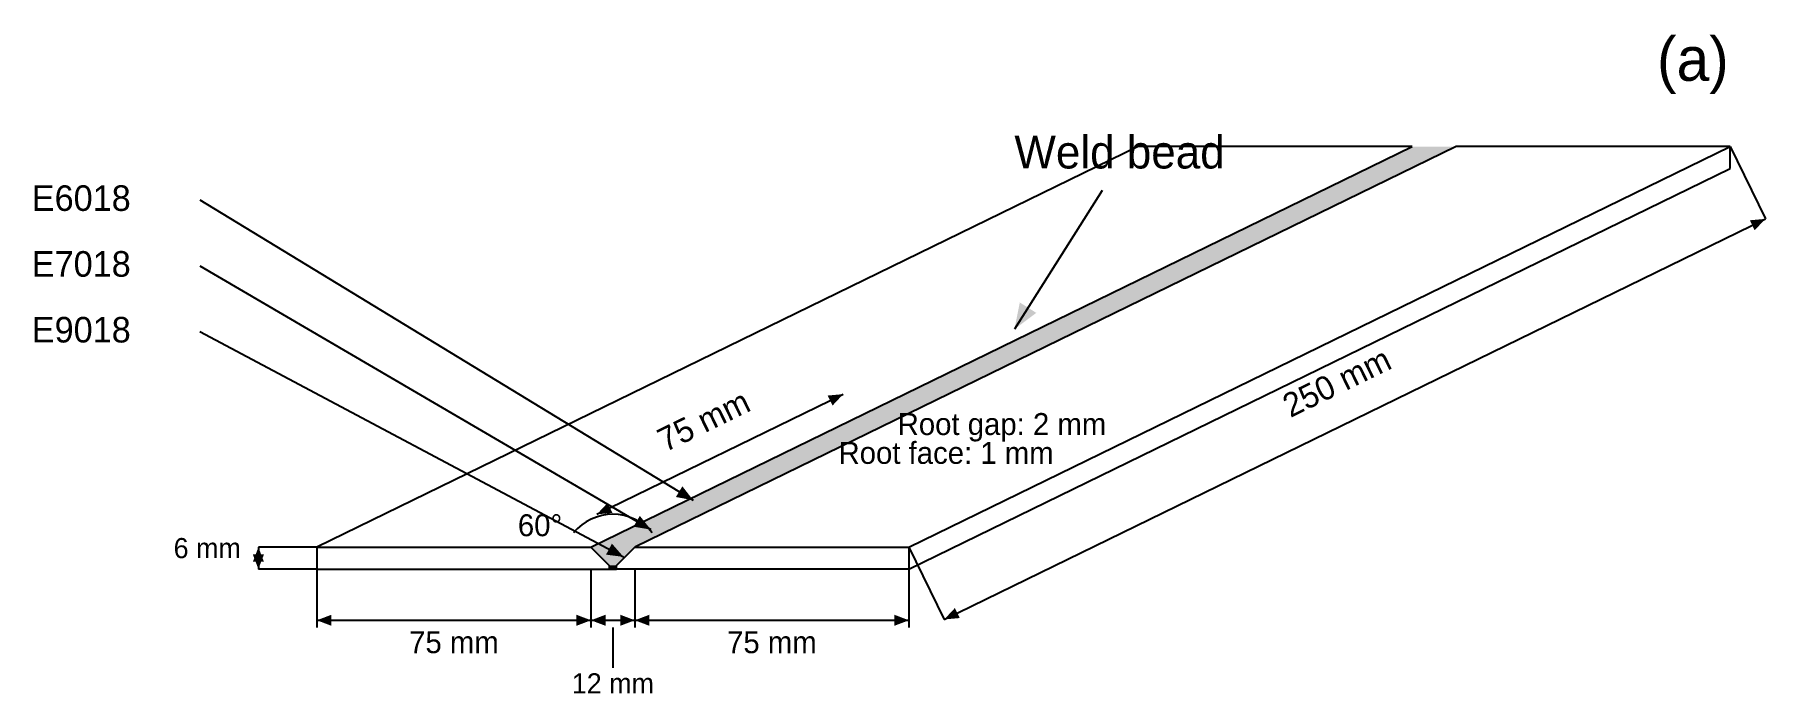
# Model space of a CAD drawing. Header units: millimetres. Extents: x -77 to 396, y -40 to 140.
import ezdxf
from ezdxf.enums import TextEntityAlignment as Align

# ---------------------------------------------------------------- set-up
doc = ezdxf.new("R2010")
doc.units = ezdxf.units.MM
for name, color, linetype in [('BEAD', 8, 'CONTINUOUS'), ('DIM', 7, 'CONTINUOUS'), ('ELEC', 7, 'CONTINUOUS'), ('OUTLINE', 7, 'CONTINUOUS'), ('RED', 1, 'CONTINUOUS'), ('TEXT', 7, 'CONTINUOUS')]:
    doc.layers.add(name, color=color, linetype=linetype)

msp = doc.modelspace()

# ---------------------------------------------------------------- linework, layer by layer
at = {"layer": 'BEAD'}
for points in [[(75, 0), (87, 0), (299.6985, 109.5928), (311.6985, 109.5928)], [(75, 0), (87, 0), (80, -5), (82, -5)], [(80, -5), (82, -5), (80, -6), (82, -6)]]:
    msp.add_solid(points, dxfattribs=at)
at = {"layer": 'DIM'}
for p, q in [((386.6985, 109.5928), (396.3427, 89.8193)), ((171.6442, -19.7735), (396.3427, 89.8193)), ((76.6163, 8.9879), (144.0258, 41.8658)), ((0, 0), (-16, 0)), ((-16, 0), (-16, -6)), ((162, 0), (171.6442, -19.7735)), ((0, -6), (-16, -6)), ((0, -6), (0, -22)), ((75, -6), (75, -22)), ((87, -6), (87, -22)), ((162, -6), (162, -22)), ((0, -20), (75, -20)), ((75, -20), (87, -20)), ((81, -22), (81, -33)), ((87, -20), (162, -20))]:
    msp.add_line(p, q, dxfattribs=at)
msp.add_arc((81, -5), 14, 39.8056, 140.1944, dxfattribs=at)
for points in [[(396.3427, 89.8193), (392.0812, 89.432), (393.4138, 86.6997)], [(144.0258, 41.8658), (139.7643, 41.4785), (141.097, 38.7461)], [(76.6163, 8.9879), (80.8778, 9.3753), (79.5451, 12.1076)], [(-16, 0), (-17.52, -4), (-14.48, -4)], [(-16, -6), (-14.48, -2), (-17.52, -2)], [(0, -20), (4, -21.52), (4, -18.48)], [(75, -20), (71, -18.48), (71, -21.52)], [(75, -20), (79, -21.52), (79, -18.48)], [(87, -20), (83, -18.48), (83, -21.52)], [(87, -20), (91, -21.52), (91, -18.48)], [(162, -20), (158, -18.48), (158, -21.52)], [(171.6442, -19.7735), (175.9057, -19.3862), (174.573, -16.6538)]]:
    msp.add_solid(points, dxfattribs=at)
at = {"layer": 'ELEC'}
for p, q in [((-32, 95), (102.9638, 12.8511)), ((-32, 77), (91.3807, 4.8139)), ((-32, 59), (83.8952, -2.6465))]:
    msp.add_line(p, q, dxfattribs=at)
for points in [[(102.9638, 12.8511), (100.009, 16.6515), (98.2308, 13.7301)], [(91.3807, 4.8139), (88.3602, 8.5623), (86.6331, 5.6104)], [(83.8952, -2.6465), (80.7253, 0.9765), (79.1192, -2.043)]]:
    msp.add_solid(points, dxfattribs=at)
at = {"layer": 'OUTLINE'}
for p, q in [((224.6985, 109.5928), (0, 0)), ((75, 0), (299.6985, 109.5928)), ((311.6985, 109.5928), (87, 0)), ((162, 0), (386.6985, 109.5928)), ((299.6985, 109.5928), (224.6985, 109.5928)), ((386.6985, 109.5928), (311.6985, 109.5928)), ((386.6985, 103.5928), (386.6985, 109.5928)), ((162, -6), (386.6985, 103.5928)), ((0, 0), (75, 0)), ((0, 0), (0, -6)), ((75, 0), (80, -5)), ((82, -5), (87, 0)), ((87, 0), (162, 0)), ((162, 0), (162, -6)), ((0, -6), (80, -6)), ((80, -5), (80, -6)), ((80, -6), (82, -6)), ((82, -6), (82, -5)), ((162, -6), (82, -6))]:
    msp.add_line(p, q, dxfattribs=at)
at = {"layer": 'RED'}
msp.add_line((214.8553, 97.6045), (190.8553, 59.6045), dxfattribs=at)
msp.add_solid([(190.8553, 59.6045), (196.8422, 64.1025), (192.3442, 66.9434)], dxfattribs=at)

# ---------------------------------------------------------------- texts
at = {"layer": 'DIM'}
for s, p in [('250 mm', (280.4865, 42.2133)), ('75 mm', (107.2525, 31.7184))]:
    msp.add_text(s, height=6.5, rotation=26, dxfattribs=at).set_placement(p, align=Align.CENTER)
for s, height, p in [('6 mm', 5.5, (-30, -3)), ('75 mm', 6, (37.5, -29)), ('75 mm', 6, (124.5, -29)), ('12 mm', 5.5, (81, -40))]:
    msp.add_text(s, height=height, dxfattribs=at).set_placement(p, align=Align.CENTER)
at = {"layer": 'ELEC'}
for s, p in [('E6018', (-78, 92)), ('E7018', (-78, 74)), ('E9018', (-78, 56))]:
    msp.add_text(s, height=7, dxfattribs=at).set_placement(p)
at = {"layer": 'RED'}
msp.add_text('Weld bead', height=9, dxfattribs=at).set_placement((190.8553, 103.6045))
at = {"layer": 'TEXT'}
for s, height, p in [('(a)', 12, (366.6985, 127.5928)), ('Root gap: 2 mm', 6, (158.9156, 30.686)), ('Root face: 1 mm', 6, (142.7373, 22.7953)), ('60%%d', 6, (55, 3))]:
    msp.add_text(s, height=height, dxfattribs=at).set_placement(p)

doc.saveas('drawing.dxf')
